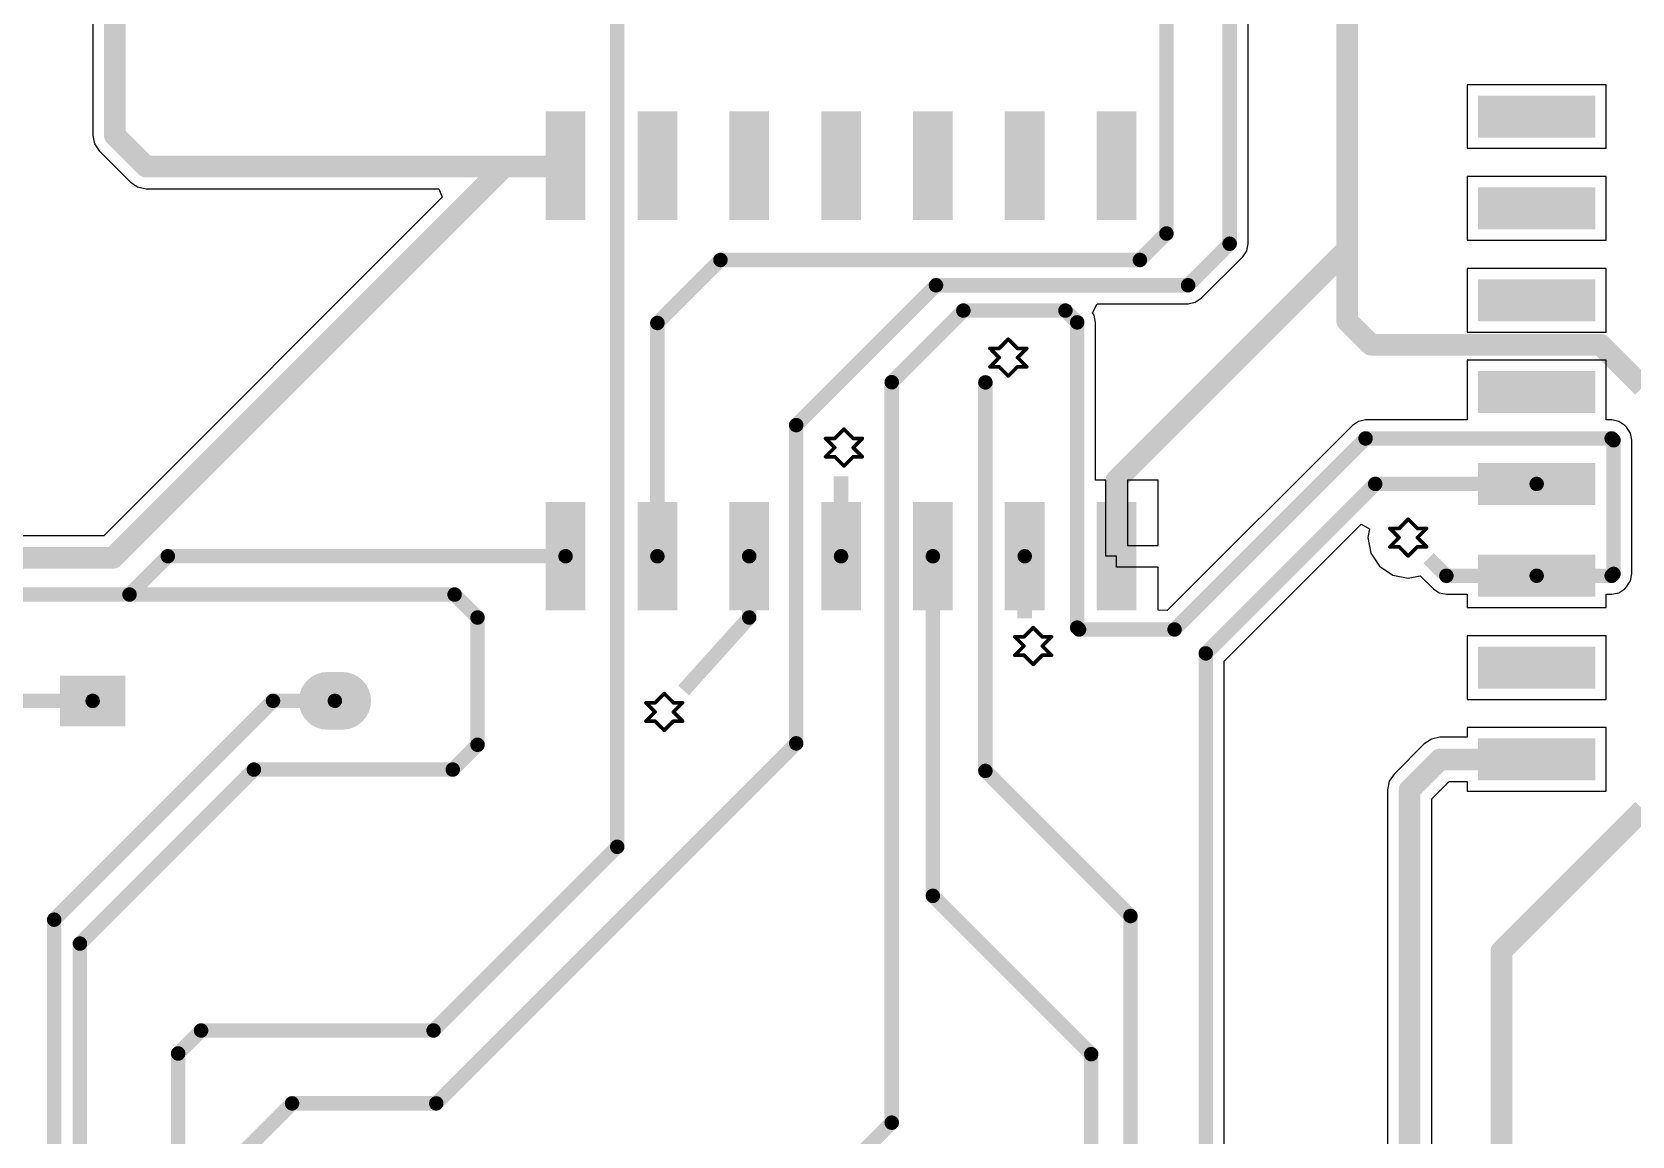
# Paper-space layout 'Лист1' of a CAD drawing. Header units: millimetres. Extents: x 0 to 594, y 0 to 420.
# Drawn here: x 173.62 to 217.82, y 287.42 to 317.92 of the extents above; entities that cross this region are included whole.
import ezdxf

# ---------------------------------------------------------------- set-up
doc = ezdxf.new("R2010")
doc.units = ezdxf.units.MM
doc.layers.add('DrillDrawing', color=1, linetype='Continuous')
doc.layers.add('TopLayer', color=1, linetype='Continuous')

psp = doc.layouts.new('Лист1')

# ---------------------------------------------------------------- hatches: boundary and pattern name
at = {"layer": 'TopLayer'}
for points in [[(216.809, 316.16), (216.809, 315.001), (213.572, 315.001), (213.572, 316.16)], [(188.908, 312.724), (187.81, 312.724), (187.81, 315.72), (188.908, 315.72)], [(191.446, 312.724), (190.347, 312.724), (190.347, 315.72), (191.446, 315.72)], [(193.983, 312.724), (192.884, 312.724), (192.884, 315.72), (193.983, 315.72)], [(196.52, 312.724), (195.422, 312.724), (195.422, 315.72), (196.52, 315.72)], [(199.058, 312.724), (197.959, 312.724), (197.959, 315.72), (199.058, 315.72)], [(201.595, 312.724), (200.496, 312.724), (200.496, 315.72), (201.595, 315.72)], [(204.132, 312.724), (203.033, 312.724), (203.033, 315.72), (204.132, 315.72)], [(216.809, 313.623), (216.809, 312.464), (213.572, 312.464), (213.572, 313.623)], [(216.809, 311.085), (216.809, 309.927), (213.572, 309.927), (213.572, 311.085)], [(216.809, 308.548), (216.809, 307.389), (213.572, 307.389), (213.572, 308.548)], [(216.809, 306.011), (216.809, 304.852), (213.572, 304.852), (213.572, 306.011)], [(188.908, 301.935), (187.81, 301.935), (187.81, 304.932), (188.908, 304.932)], [(191.446, 301.935), (190.347, 301.935), (190.347, 304.932), (191.446, 304.932)], [(193.983, 301.935), (192.884, 301.935), (192.884, 304.932), (193.983, 304.932)], [(196.52, 301.935), (195.422, 301.935), (195.422, 304.932), (196.52, 304.932)], [(199.058, 301.935), (197.959, 301.935), (197.959, 304.932), (199.058, 304.932)], [(201.595, 301.935), (200.496, 301.935), (200.496, 304.932), (201.595, 304.932)], [(204.132, 301.935), (203.033, 301.935), (203.033, 304.932), (204.132, 304.932)], [(216.809, 303.473), (216.809, 302.315), (213.572, 302.315), (213.572, 303.473)], [(216.809, 300.936), (216.809, 299.777), (213.572, 299.777), (213.572, 300.936)], [(176.192, 300.137), (176.192, 298.738), (174.394, 298.738), (174.394, 300.137)], [(216.809, 298.399), (216.809, 297.24), (213.572, 297.24), (213.572, 298.399)]]:
    psp.add_hatch(color=1, dxfattribs=at).paths.add_polyline_path(points)
h = psp.add_hatch(color=1, dxfattribs=at)
edge = h.paths.add_edge_path()
edge.add_arc((181.786, 299.438), 0.799, 90, 270)
edge.add_line((181.786, 298.639), (182.186, 298.639))
edge.add_arc((182.186, 299.438), 0.799, 270, 450)
edge.add_line((182.186, 300.237), (181.786, 300.237))

# ---------------------------------------------------------------- linework, layer by layer
at = {"layer": 'DrillDrawing', "const_width": 0.101}
for points in [[(200.339, 309.175), (200.593, 309.428)], [(200.593, 309.428), (200.847, 309.175)], [(200.086, 309.175), (200.339, 308.921)], [(200.086, 309.175), (200.339, 309.175)], [(200.847, 309.175), (201.1, 309.175)], [(200.847, 308.921), (201.1, 309.175)], [(200.086, 308.667), (200.339, 308.921)], [(200.086, 308.667), (200.339, 308.667)], [(200.339, 308.667), (200.593, 308.413)], [(200.593, 308.413), (200.847, 308.667)], [(200.847, 308.921), (201.1, 308.667)], [(200.847, 308.667), (201.1, 308.667)], [(195.798, 306.688), (196.051, 306.942)], [(196.051, 306.942), (196.305, 306.688)], [(195.544, 306.688), (195.798, 306.434)], [(195.544, 306.688), (195.798, 306.688)], [(195.544, 306.181), (195.798, 306.434)], [(196.305, 306.688), (196.559, 306.688)], [(196.305, 306.434), (196.559, 306.688)], [(196.305, 306.434), (196.559, 306.181)], [(195.544, 306.181), (195.798, 306.181)], [(195.798, 306.181), (196.051, 305.927)], [(196.051, 305.927), (196.305, 306.181)], [(196.305, 306.181), (196.559, 306.181)], [(211.135, 304.201), (211.389, 303.948)], [(211.135, 304.201), (211.389, 304.201)], [(211.389, 304.201), (211.642, 304.455)], [(211.642, 304.455), (211.896, 304.201)], [(211.896, 304.201), (212.15, 304.201)], [(211.896, 303.948), (212.15, 304.201)], [(211.135, 303.694), (211.389, 303.948)], [(211.135, 303.694), (211.389, 303.694)], [(211.389, 303.694), (211.642, 303.44)], [(211.642, 303.44), (211.896, 303.694)], [(211.896, 303.948), (212.15, 303.694)], [(211.896, 303.694), (212.15, 303.694)], [(201.024, 301.207), (201.278, 301.461)], [(201.278, 301.461), (201.532, 301.207)], [(200.771, 301.207), (201.024, 300.954)], [(200.771, 301.207), (201.024, 301.207)], [(201.532, 301.207), (201.786, 301.207)], [(201.532, 300.954), (201.786, 301.207)], [(200.771, 300.7), (201.024, 300.954)], [(200.771, 300.7), (201.024, 300.7)], [(201.024, 300.7), (201.278, 300.446)], [(201.278, 300.446), (201.532, 300.7)], [(201.532, 300.954), (201.786, 300.7)], [(201.532, 300.7), (201.786, 300.7)], [(190.578, 299.385), (190.832, 299.131)], [(190.578, 299.385), (190.832, 299.385)], [(190.832, 299.385), (191.086, 299.638)], [(191.086, 299.638), (191.339, 299.385)], [(191.339, 299.385), (191.593, 299.385)], [(191.339, 299.131), (191.593, 299.385)], [(190.578, 298.877), (190.832, 299.131)], [(190.578, 298.877), (190.832, 298.877)], [(190.832, 298.877), (191.086, 298.624)], [(191.086, 298.624), (191.339, 298.877)], [(191.339, 299.131), (191.593, 298.877)], [(191.339, 298.877), (191.593, 298.877)]]:
    psp.add_lwpolyline(points, dxfattribs=at)
at = {"layer": 'DrillDrawing', "const_width": 0.0507}
for points in [[(200.568, 309.428, 1), (200.618, 309.428, 1)], [(200.568, 309.428, 1), (200.618, 309.428, 1)], [(200.06, 309.175, 1), (200.111, 309.175, 1)], [(200.06, 309.175, 1), (200.111, 309.175, 1)], [(200.314, 309.175, 1), (200.365, 309.175, 1)], [(200.314, 309.175, 1), (200.365, 309.175, 1)], [(200.821, 309.175, 1), (200.872, 309.175, 1)], [(200.821, 309.175, 1), (200.872, 309.175, 1)], [(201.075, 309.175, 1), (201.126, 309.175, 1)], [(201.075, 309.175, 1), (201.126, 309.175, 1)], [(200.06, 308.667, 1), (200.111, 308.667, 1)], [(200.06, 308.667, 1), (200.111, 308.667, 1)], [(200.314, 308.921, 1), (200.365, 308.921, 1)], [(200.314, 308.921, 1), (200.365, 308.921, 1)], [(200.314, 308.667, 1), (200.365, 308.667, 1)], [(200.314, 308.667, 1), (200.365, 308.667, 1)], [(200.821, 308.921, 1), (200.872, 308.921, 1)], [(200.821, 308.921, 1), (200.872, 308.921, 1)], [(200.821, 308.667, 1), (200.872, 308.667, 1)], [(200.821, 308.667, 1), (200.872, 308.667, 1)], [(201.075, 308.667, 1), (201.126, 308.667, 1)], [(201.075, 308.667, 1), (201.126, 308.667, 1)], [(200.568, 308.413, 1), (200.618, 308.413, 1)], [(200.568, 308.413, 1), (200.618, 308.413, 1)], [(196.026, 306.942, 1), (196.077, 306.942, 1)], [(196.026, 306.942, 1), (196.077, 306.942, 1)], [(195.518, 306.688, 1), (195.569, 306.688, 1)], [(195.518, 306.688, 1), (195.569, 306.688, 1)], [(195.772, 306.688, 1), (195.823, 306.688, 1)], [(195.772, 306.688, 1), (195.823, 306.688, 1)], [(195.772, 306.434, 1), (195.823, 306.434, 1)], [(195.772, 306.434, 1), (195.823, 306.434, 1)], [(196.28, 306.688, 1), (196.33, 306.688, 1)], [(196.28, 306.688, 1), (196.33, 306.688, 1)], [(196.28, 306.434, 1), (196.33, 306.434, 1)], [(196.28, 306.434, 1), (196.33, 306.434, 1)], [(196.533, 306.688, 1), (196.584, 306.688, 1)], [(196.533, 306.688, 1), (196.584, 306.688, 1)], [(195.518, 306.181, 1), (195.569, 306.181, 1)], [(195.518, 306.181, 1), (195.569, 306.181, 1)], [(195.772, 306.181, 1), (195.823, 306.181, 1)], [(195.772, 306.181, 1), (195.823, 306.181, 1)], [(196.026, 305.927, 1), (196.077, 305.927, 1)], [(196.026, 305.927, 1), (196.077, 305.927, 1)], [(196.28, 306.181, 1), (196.33, 306.181, 1)], [(196.28, 306.181, 1), (196.33, 306.181, 1)], [(196.533, 306.181, 1), (196.584, 306.181, 1)], [(196.533, 306.181, 1), (196.584, 306.181, 1)], [(211.109, 304.201, 1), (211.16, 304.201, 1)], [(211.109, 304.201, 1), (211.16, 304.201, 1)], [(211.363, 304.201, 1), (211.414, 304.201, 1)], [(211.363, 304.201, 1), (211.414, 304.201, 1)], [(211.617, 304.455, 1), (211.668, 304.455, 1)], [(211.617, 304.455, 1), (211.668, 304.455, 1)], [(211.871, 304.201, 1), (211.921, 304.201, 1)], [(211.871, 304.201, 1), (211.921, 304.201, 1)], [(212.124, 304.201, 1), (212.175, 304.201, 1)], [(212.124, 304.201, 1), (212.175, 304.201, 1)], [(211.109, 303.694, 1), (211.16, 303.694, 1)], [(211.109, 303.694, 1), (211.16, 303.694, 1)], [(211.363, 303.948, 1), (211.414, 303.948, 1)], [(211.363, 303.948, 1), (211.414, 303.948, 1)], [(211.363, 303.694, 1), (211.414, 303.694, 1)], [(211.363, 303.694, 1), (211.414, 303.694, 1)], [(211.871, 303.948, 1), (211.921, 303.948, 1)], [(211.871, 303.948, 1), (211.921, 303.948, 1)], [(211.871, 303.694, 1), (211.921, 303.694, 1)], [(211.871, 303.694, 1), (211.921, 303.694, 1)], [(212.124, 303.694, 1), (212.175, 303.694, 1)], [(212.124, 303.694, 1), (212.175, 303.694, 1)], [(211.617, 303.44, 1), (211.668, 303.44, 1)], [(211.617, 303.44, 1), (211.668, 303.44, 1)], [(201.253, 301.461, 1), (201.303, 301.461, 1)], [(201.253, 301.461, 1), (201.303, 301.461, 1)], [(200.745, 301.207, 1), (200.796, 301.207, 1)], [(200.745, 301.207, 1), (200.796, 301.207, 1)], [(200.999, 301.207, 1), (201.05, 301.207, 1)], [(200.999, 301.207, 1), (201.05, 301.207, 1)], [(201.506, 301.207, 1), (201.557, 301.207, 1)], [(201.506, 301.207, 1), (201.557, 301.207, 1)], [(201.76, 301.207, 1), (201.811, 301.207, 1)], [(201.76, 301.207, 1), (201.811, 301.207, 1)], [(200.745, 300.7, 1), (200.796, 300.7, 1)], [(200.745, 300.7, 1), (200.796, 300.7, 1)], [(200.999, 300.954, 1), (201.05, 300.954, 1)], [(200.999, 300.954, 1), (201.05, 300.954, 1)], [(200.999, 300.7, 1), (201.05, 300.7, 1)], [(200.999, 300.7, 1), (201.05, 300.7, 1)], [(201.506, 300.954, 1), (201.557, 300.954, 1)], [(201.506, 300.954, 1), (201.557, 300.954, 1)], [(201.506, 300.7, 1), (201.557, 300.7, 1)], [(201.506, 300.7, 1), (201.557, 300.7, 1)], [(201.76, 300.7, 1), (201.811, 300.7, 1)], [(201.76, 300.7, 1), (201.811, 300.7, 1)], [(201.253, 300.446, 1), (201.303, 300.446, 1)], [(201.253, 300.446, 1), (201.303, 300.446, 1)], [(190.553, 299.385, 1), (190.603, 299.385, 1)], [(190.553, 299.385, 1), (190.603, 299.385, 1)], [(190.806, 299.385, 1), (190.857, 299.385, 1)], [(190.806, 299.385, 1), (190.857, 299.385, 1)], [(191.06, 299.638, 1), (191.111, 299.638, 1)], [(191.06, 299.638, 1), (191.111, 299.638, 1)], [(191.314, 299.385, 1), (191.365, 299.385, 1)], [(191.314, 299.385, 1), (191.365, 299.385, 1)], [(191.568, 299.385, 1), (191.618, 299.385, 1)], [(191.568, 299.385, 1), (191.618, 299.385, 1)], [(190.553, 298.877, 1), (190.603, 298.877, 1)], [(190.553, 298.877, 1), (190.603, 298.877, 1)], [(190.806, 299.131, 1), (190.857, 299.131, 1)], [(190.806, 299.131, 1), (190.857, 299.131, 1)], [(190.806, 298.877, 1), (190.857, 298.877, 1)], [(190.806, 298.877, 1), (190.857, 298.877, 1)], [(191.314, 299.131, 1), (191.365, 299.131, 1)], [(191.314, 299.131, 1), (191.365, 299.131, 1)], [(191.314, 298.877, 1), (191.365, 298.877, 1)], [(191.314, 298.877, 1), (191.365, 298.877, 1)], [(191.568, 298.877, 1), (191.618, 298.877, 1)], [(191.568, 298.877, 1), (191.618, 298.877, 1)], [(191.06, 298.624, 1), (191.111, 298.624, 1)], [(191.06, 298.624, 1), (191.111, 298.624, 1)]]:
    psp.add_lwpolyline(points, format="xyb", close=True, dxfattribs=at)
at = {"layer": 'TopLayer'}
for p, q in [((175.294, 331.604), (175.294, 315.061)), ((207.217, 312.067), (207.217, 330.285)), ((217.109, 316.46), (213.273, 316.46)), ((213.273, 316.46), (213.273, 314.702)), ((217.109, 314.702), (217.109, 316.46)), ((175.294, 315.061), (175.294, 315.061)), ((175.294, 315.061), (175.34, 314.827)), ((175.34, 314.827), (175.473, 314.629)), ((175.473, 314.629), (176.336, 313.766)), ((213.273, 314.702), (217.109, 314.702)), ((217.109, 313.922), (213.273, 313.922)), ((213.273, 313.922), (213.273, 312.164)), ((217.109, 312.164), (217.109, 313.922)), ((176.336, 313.766), (176.336, 313.766)), ((176.336, 313.766), (176.534, 313.634)), ((176.534, 313.634), (176.768, 313.587)), ((176.768, 313.587), (184.856, 313.587)), ((184.856, 313.587), (184.953, 313.353)), ((184.953, 313.353), (175.601, 304.001)), ((213.273, 312.164), (217.109, 312.164)), ((205.92, 310.559), (207.068, 311.707)), ((207.068, 311.707), (207.178, 311.872)), ((207.178, 311.872), (207.217, 312.067)), ((217.109, 311.385), (213.273, 311.385)), ((213.273, 311.385), (213.273, 309.627)), ((217.109, 309.627), (217.109, 311.385)), ((202.922, 310.156), (203.045, 310.41)), ((203.045, 310.41), (205.56, 310.41)), ((205.56, 310.41), (205.755, 310.448)), ((205.755, 310.448), (205.92, 310.559)), ((202.967, 310.089), (202.922, 310.156)), ((203.005, 309.894), (202.967, 310.089)), ((203.005, 305.531), (203.005, 309.894)), ((213.273, 309.627), (217.109, 309.627)), ((217.109, 308.848), (213.273, 308.848)), ((213.273, 308.848), (213.273, 307.197)), ((217.109, 307.197), (217.109, 308.848)), ((210.103, 307.048), (204.985, 301.93)), ((210.268, 307.159), (210.103, 307.048)), ((210.463, 307.197), (210.268, 307.159)), ((213.273, 307.197), (210.463, 307.197)), ((217.263, 307.197), (217.109, 307.197)), ((217.458, 307.159), (217.263, 307.197)), ((217.623, 307.048), (217.458, 307.159)), ((217.674, 306.997), (217.623, 307.048)), ((217.784, 306.832), (217.674, 306.997)), ((217.823, 306.637), (217.784, 306.832)), ((217.823, 302.945), (217.823, 306.637)), ((203.283, 305.531), (203.005, 305.531)), ((203.283, 303.433), (203.283, 305.531)), ((204.732, 305.531), (203.883, 305.531)), ((203.883, 305.531), (203.883, 303.733)), ((204.732, 303.733), (204.732, 305.531)), ((206.558, 300.539), (210.337, 304.318)), ((210.337, 304.318), (210.571, 304.193)), ((210.571, 304.193), (210.522, 303.948)), ((175.601, 304.001), (168.642, 304.001)), ((203.883, 303.733), (204.732, 303.733)), ((210.522, 303.948), (210.607, 303.519)), ((203.583, 303.433), (203.283, 303.433)), ((203.583, 303.134), (203.583, 303.433)), ((210.607, 303.519), (210.85, 303.156)), ((204.732, 303.134), (203.583, 303.134)), ((204.732, 301.946), (204.732, 303.134)), ((210.85, 303.156), (211.214, 302.913)), ((211.214, 302.913), (211.642, 302.827)), ((211.642, 302.827), (211.976, 302.894)), ((211.976, 302.894), (212.336, 302.534)), ((217.784, 302.75), (217.823, 302.945)), ((212.336, 302.534), (212.501, 302.424)), ((212.501, 302.424), (212.696, 302.385)), ((212.696, 302.385), (213.273, 302.385)), ((213.273, 302.385), (213.273, 302.015)), ((217.109, 302.015), (217.109, 302.385)), ((217.109, 302.385), (217.263, 302.385)), ((217.263, 302.385), (217.458, 302.424)), ((217.458, 302.424), (217.623, 302.534)), ((217.623, 302.534), (217.674, 302.585)), ((217.674, 302.585), (217.784, 302.75)), ((204.985, 301.93), (204.732, 301.946)), ((213.273, 302.015), (217.109, 302.015)), ((217.109, 301.236), (213.273, 301.236)), ((213.273, 301.236), (213.273, 299.478)), ((217.109, 299.478), (217.109, 301.236)), ((206.558, 286.09), (206.558, 300.539)), ((213.273, 299.478), (217.109, 299.478)), ((212.518, 298.431), (212.285, 298.384)), ((213.273, 298.431), (212.518, 298.431)), ((217.109, 298.698), (213.273, 298.698)), ((213.273, 298.698), (213.273, 298.431)), ((217.109, 296.94), (217.109, 298.698)), ((212.086, 298.252), (211.249, 297.414)), ((212.285, 298.384), (212.086, 298.252)), ((212.086, 298.252), (212.086, 298.252)), ((211.117, 297.216), (211.07, 296.982)), ((211.249, 297.414), (211.117, 297.216)), ((212.292, 296.729), (212.772, 297.208)), ((212.772, 297.208), (213.273, 297.208)), ((213.273, 297.208), (213.273, 296.94)), ((211.07, 296.982), (211.07, 296.982)), ((211.07, 296.982), (211.07, 269.27)), ((212.292, 269.27), (212.292, 296.729)), ((213.273, 296.94), (217.109, 296.94))]:
    psp.add_line(p, q, dxfattribs=at)
for points, const_width in [([(175.905, 315.061), (175.905, 335.994)], 0.599), ([(206.708, 312.067), (206.708, 330.285)], 0.4), ([(189.787, 295.405), (189.787, 325.219)], 0.4), ([(204.961, 312.35), (204.961, 324.911)], 0.4), ([(209.956, 311.915), (209.956, 321.252)], 0.599), ([(175.905, 315.061), (176.768, 314.198)], 0.599), ([(175.854, 303.39), (186.663, 314.198)], 0.599), ([(176.768, 314.198), (186.663, 314.198)], 0.599), ([(186.663, 314.198), (188.359, 314.198)], 0.599), ([(188.359, 314.198), (188.359, 314.222)], 0.599), ([(204.229, 311.618), (204.961, 312.35)], 0.4), ([(203.583, 305.542), (209.956, 311.915)], 0.599), ([(205.56, 310.919), (206.708, 312.067)], 0.4), ([(209.956, 309.935), (209.956, 311.915)], 0.599), ([(190.896, 309.877), (192.638, 311.618)], 0.4), ([(192.638, 311.618), (204.229, 311.618)], 0.4), ([(194.732, 307.056), (198.595, 310.919)], 0.4), ([(198.595, 310.919), (205.56, 310.919)], 0.4), ([(197.371, 308.24), (199.35, 310.22)], 0.4), ([(199.35, 310.22), (202.171, 310.22)], 0.4), ([(202.171, 310.22), (202.496, 309.894)], 0.4), ([(190.896, 303.433), (190.896, 309.877)], 0.4), ([(202.496, 301.461), (202.496, 309.894)], 0.4), ([(209.956, 309.935), (210.615, 309.276)], 0.599), ([(210.615, 309.276), (216.959, 309.276)], 0.599), ([(216.959, 309.276), (218.126, 308.109)], 0.599), ([(197.371, 287.785), (197.371, 308.24)], 0.4), ([(199.959, 297.503), (199.959, 308.236)], 0.4), ([(194.732, 298.264), (194.732, 307.056)], 0.4), ([(205.186, 301.41), (210.463, 306.688)], 0.4), ([(210.463, 306.688), (217.263, 306.688)], 0.4), ([(217.263, 306.688), (217.314, 306.637)], 0.4), ([(217.314, 302.945), (217.314, 306.637)], 0.4), ([(195.971, 303.433), (195.97, 305.639)], 0.4), ([(203.583, 303.433), (203.583, 305.542)], 0.599), ([(206.048, 300.749), (210.73, 305.431)], 0.4), ([(210.73, 305.431), (215.191, 305.431)], 0.4), ([(168.389, 303.39), (175.854, 303.39)], 0.599), ([(176.311, 302.375), (177.37, 303.433)], 0.4), ([(177.37, 303.433), (188.359, 303.433)], 0.4), ([(193.434, 301.74), (193.434, 303.433)], 0.4), ([(198.508, 294.052), (198.508, 303.433)], 0.4), ([(201.046, 301.718), (201.046, 303.433)], 0.4), ([(212.203, 303.379), (212.696, 302.894)], 0.4), ([(212.696, 302.894), (215.191, 302.894)], 0.4), ([(215.191, 302.894), (217.263, 302.894)], 0.4), ([(217.263, 302.894), (217.314, 302.945)], 0.4), ([(160.62, 302.375), (176.311, 302.375)], 0.4), ([(176.311, 302.375), (185.293, 302.375)], 0.4), ([(185.293, 302.375), (185.927, 301.74)], 0.4), ([(185.927, 298.225), (185.927, 301.74)], 0.4), ([(191.62, 299.725), (193.434, 301.74)], 0.4), ([(202.496, 301.461), (202.547, 301.41)], 0.4), ([(202.547, 301.41), (205.186, 301.41)], 0.4), ([(206.048, 275.175), (206.048, 300.749)], 0.4), ([(173.265, 299.438), (175.293, 299.438)], 0.4), ([(174.23, 293.393), (180.276, 299.438)], 0.4), ([(180.276, 299.438), (181.986, 299.438)], 0.4), ([(184.786, 288.318), (194.732, 298.264)], 0.4), ([(185.242, 297.54), (185.927, 298.225)], 0.4), ([(211.681, 296.982), (212.518, 297.819)], 0.599), ([(212.518, 297.819), (215.191, 297.819)], 0.599), ([(174.941, 292.733), (179.748, 297.54)], 0.4), ([(179.748, 297.54), (185.242, 297.54)], 0.4), ([(199.959, 297.503), (203.968, 293.494)], 0.4), ([(211.681, 254.622), (211.681, 296.982)], 0.599), ([(214.218, 292.53), (218.126, 296.437)], 0.599), ([(184.712, 290.331), (189.787, 295.405)], 0.4), ([(198.508, 294.052), (202.884, 289.677)], 0.4), ([(174.23, 268.07), (174.23, 293.393)], 0.4), ([(203.968, 258.7), (203.968, 293.494)], 0.4), ([(174.941, 271.064), (174.941, 292.733)], 0.4), ([(214.218, 257.667), (214.218, 292.53)], 0.599), ([(177.654, 289.696), (178.288, 290.331)], 0.4), ([(178.288, 290.331), (184.712, 290.331)], 0.4), ([(177.654, 277.07), (177.654, 289.696)], 0.4), ([(202.884, 267.472), (202.884, 289.677)], 0.4), ([(179.169, 286.684), (180.802, 288.318)], 0.4), ([(180.802, 288.318), (184.786, 288.318)], 0.4), ([(196.635, 287.049), (197.371, 287.785)], 0.4)]:
    psp.add_lwpolyline(points, dxfattribs=dict(at, const_width=const_width))
for points, const_width in [([(175.755, 315.061, 1), (176.055, 315.061, 1)], 0.3), ([(175.755, 315.061, 1), (176.055, 315.061, 1)], 0.3), ([(176.618, 314.198, 1), (176.917, 314.198, 1)], 0.3), ([(176.618, 314.198, 1), (176.917, 314.198, 1)], 0.3), ([(186.513, 314.198, 1), (186.813, 314.198, 1)], 0.3), ([(186.513, 314.198, 1), (186.813, 314.198, 1)], 0.3), ([(186.513, 314.198, 1), (186.813, 314.198, 1)], 0.3), ([(188.209, 314.222, 1), (188.509, 314.222, 1)], 0.3), ([(188.209, 314.198, 1), (188.509, 314.198, 1)], 0.3), ([(188.209, 314.198, 1), (188.509, 314.198, 1)], 0.3), ([(204.861, 312.35, 1), (205.061, 312.35, 1)], 0.2), ([(204.861, 312.35, 1), (205.061, 312.35, 1)], 0.2), ([(206.608, 312.067, 1), (206.808, 312.067, 1)], 0.2), ([(206.608, 312.067, 1), (206.808, 312.067, 1)], 0.2), ([(209.806, 311.915, 1), (210.106, 311.915, 1)], 0.3), ([(209.806, 311.915, 1), (210.106, 311.915, 1)], 0.3), ([(209.806, 311.915, 1), (210.106, 311.915, 1)], 0.3), ([(192.538, 311.618, 1), (192.738, 311.618, 1)], 0.2), ([(192.538, 311.618, 1), (192.738, 311.618, 1)], 0.2), ([(204.129, 311.618, 1), (204.329, 311.618, 1)], 0.2), ([(204.129, 311.618, 1), (204.329, 311.618, 1)], 0.2), ([(198.495, 310.919, 1), (198.695, 310.919, 1)], 0.2), ([(198.495, 310.919, 1), (198.695, 310.919, 1)], 0.2), ([(205.46, 310.919, 1), (205.66, 310.919, 1)], 0.2), ([(205.46, 310.919, 1), (205.66, 310.919, 1)], 0.2), ([(199.25, 310.22, 1), (199.45, 310.22, 1)], 0.2), ([(199.25, 310.22, 1), (199.45, 310.22, 1)], 0.2), ([(202.071, 310.22, 1), (202.27, 310.22, 1)], 0.2), ([(202.071, 310.22, 1), (202.27, 310.22, 1)], 0.2), ([(190.796, 309.877, 1), (190.996, 309.877, 1)], 0.2), ([(190.796, 309.877, 1), (190.996, 309.877, 1)], 0.2), ([(202.396, 309.894, 1), (202.596, 309.894, 1)], 0.2), ([(202.396, 309.894, 1), (202.596, 309.894, 1)], 0.2), ([(209.806, 309.935, 1), (210.106, 309.935, 1)], 0.3), ([(209.806, 309.935, 1), (210.106, 309.935, 1)], 0.3), ([(210.466, 309.276, 1), (210.765, 309.276, 1)], 0.3), ([(210.466, 309.276, 1), (210.765, 309.276, 1)], 0.3), ([(216.809, 309.276, 1), (217.109, 309.276, 1)], 0.3), ([(216.809, 309.276, 1), (217.109, 309.276, 1)], 0.3), ([(197.271, 308.24, 1), (197.471, 308.24, 1)], 0.2), ([(197.271, 308.24, 1), (197.471, 308.24, 1)], 0.2), ([(199.859, 308.236, 1), (200.059, 308.236, 1)], 0.2), ([(199.859, 308.236, 1), (200.059, 308.236, 1)], 0.2), ([(194.632, 307.056, 1), (194.832, 307.056, 1)], 0.2), ([(194.632, 307.056, 1), (194.832, 307.056, 1)], 0.2), ([(210.363, 306.688, 1), (210.563, 306.688, 1)], 0.2), ([(210.363, 306.688, 1), (210.563, 306.688, 1)], 0.2), ([(217.163, 306.688, 1), (217.363, 306.688, 1)], 0.2), ([(217.163, 306.688, 1), (217.363, 306.688, 1)], 0.2), ([(217.214, 306.637, 1), (217.414, 306.637, 1)], 0.2), ([(217.214, 306.637, 1), (217.414, 306.637, 1)], 0.2), ([(203.433, 305.542, 1), (203.733, 305.542, 1)], 0.3), ([(203.433, 305.542, 1), (203.733, 305.542, 1)], 0.3), ([(210.63, 305.431, 1), (210.83, 305.431, 1)], 0.2), ([(210.63, 305.431, 1), (210.83, 305.431, 1)], 0.2), ([(215.091, 305.431, 1), (215.29, 305.431, 1)], 0.2), ([(203.433, 303.433, 1), (203.733, 303.433, 1)], 0.3), ([(175.704, 303.39, 1), (176.004, 303.39, 1)], 0.3), ([(175.704, 303.39, 1), (176.004, 303.39, 1)], 0.3), ([(177.27, 303.433, 1), (177.47, 303.433, 1)], 0.2), ([(177.27, 303.433, 1), (177.47, 303.433, 1)], 0.2), ([(188.259, 303.433, 1), (188.459, 303.433, 1)], 0.2), ([(190.796, 303.433, 1), (190.996, 303.433, 1)], 0.2), ([(193.334, 303.433, 1), (193.534, 303.433, 1)], 0.2), ([(195.871, 303.433, 1), (196.071, 303.433, 1)], 0.2), ([(198.408, 303.433, 1), (198.608, 303.433, 1)], 0.2), ([(200.946, 303.433, 1), (201.145, 303.433, 1)], 0.2), ([(212.596, 302.894, 1), (212.796, 302.894, 1)], 0.2), ([(212.596, 302.894, 1), (212.796, 302.894, 1)], 0.2), ([(215.091, 302.894, 1), (215.29, 302.894, 1)], 0.2), ([(215.091, 302.894, 1), (215.29, 302.894, 1)], 0.2), ([(217.163, 302.894, 1), (217.363, 302.894, 1)], 0.2), ([(217.163, 302.894, 1), (217.363, 302.894, 1)], 0.2), ([(217.214, 302.945, 1), (217.414, 302.945, 1)], 0.2), ([(217.214, 302.945, 1), (217.414, 302.945, 1)], 0.2), ([(176.211, 302.375, 1), (176.411, 302.375, 1)], 0.2), ([(176.211, 302.375, 1), (176.411, 302.375, 1)], 0.2), ([(176.211, 302.375, 1), (176.411, 302.375, 1)], 0.2), ([(185.193, 302.375, 1), (185.393, 302.375, 1)], 0.2), ([(185.193, 302.375, 1), (185.393, 302.375, 1)], 0.2), ([(185.827, 301.74, 1), (186.027, 301.74, 1)], 0.2), ([(185.827, 301.74, 1), (186.027, 301.74, 1)], 0.2), ([(193.334, 301.74, 1), (193.534, 301.74, 1)], 0.2), ([(193.334, 301.74, 1), (193.534, 301.74, 1)], 0.2), ([(202.396, 301.461, 1), (202.596, 301.461, 1)], 0.2), ([(202.396, 301.461, 1), (202.596, 301.461, 1)], 0.2), ([(202.447, 301.41, 1), (202.647, 301.41, 1)], 0.2), ([(202.447, 301.41, 1), (202.647, 301.41, 1)], 0.2), ([(205.086, 301.41, 1), (205.285, 301.41, 1)], 0.2), ([(205.086, 301.41, 1), (205.285, 301.41, 1)], 0.2), ([(205.948, 300.749, 1), (206.148, 300.749, 1)], 0.2), ([(205.948, 300.749, 1), (206.148, 300.749, 1)], 0.2), ([(175.193, 299.438, 1), (175.393, 299.438, 1)], 0.2), ([(180.176, 299.438, 1), (180.375, 299.438, 1)], 0.2), ([(180.176, 299.438, 1), (180.375, 299.438, 1)], 0.2), ([(181.886, 299.438, 1), (182.086, 299.438, 1)], 0.2), ([(185.827, 298.225, 1), (186.027, 298.225, 1)], 0.2), ([(185.827, 298.225, 1), (186.027, 298.225, 1)], 0.2), ([(194.632, 298.264, 1), (194.832, 298.264, 1)], 0.2), ([(194.632, 298.264, 1), (194.832, 298.264, 1)], 0.2), ([(212.369, 297.819, 1), (212.668, 297.819, 1)], 0.3), ([(212.369, 297.819, 1), (212.668, 297.819, 1)], 0.3), ([(215.041, 297.819, 1), (215.34, 297.819, 1)], 0.3), ([(179.648, 297.54, 1), (179.847, 297.54, 1)], 0.2), ([(179.648, 297.54, 1), (179.847, 297.54, 1)], 0.2), ([(185.142, 297.54, 1), (185.342, 297.54, 1)], 0.2), ([(185.142, 297.54, 1), (185.342, 297.54, 1)], 0.2), ([(199.859, 297.503, 1), (200.059, 297.503, 1)], 0.2), ([(199.859, 297.503, 1), (200.059, 297.503, 1)], 0.2), ([(211.531, 296.982, 1), (211.831, 296.982, 1)], 0.3), ([(211.531, 296.982, 1), (211.831, 296.982, 1)], 0.3), ([(189.687, 295.405, 1), (189.887, 295.405, 1)], 0.2), ([(189.687, 295.405, 1), (189.887, 295.405, 1)], 0.2), ([(198.408, 294.052, 1), (198.608, 294.052, 1)], 0.2), ([(198.408, 294.052, 1), (198.608, 294.052, 1)], 0.2), ([(174.13, 293.393, 1), (174.33, 293.393, 1)], 0.2), ([(174.13, 293.393, 1), (174.33, 293.393, 1)], 0.2), ([(203.868, 293.494, 1), (204.068, 293.494, 1)], 0.2), ([(203.868, 293.494, 1), (204.068, 293.494, 1)], 0.2), ([(174.841, 292.733, 1), (175.041, 292.733, 1)], 0.2), ([(174.841, 292.733, 1), (175.041, 292.733, 1)], 0.2), ([(214.069, 292.53, 1), (214.368, 292.53, 1)], 0.3), ([(214.069, 292.53, 1), (214.368, 292.53, 1)], 0.3), ([(178.188, 290.331, 1), (178.388, 290.331, 1)], 0.2), ([(178.188, 290.331, 1), (178.388, 290.331, 1)], 0.2), ([(184.612, 290.331, 1), (184.812, 290.331, 1)], 0.2), ([(184.612, 290.331, 1), (184.812, 290.331, 1)], 0.2), ([(177.554, 289.696, 1), (177.754, 289.696, 1)], 0.2), ([(177.554, 289.696, 1), (177.754, 289.696, 1)], 0.2), ([(202.784, 289.677, 1), (202.984, 289.677, 1)], 0.2), ([(202.784, 289.677, 1), (202.984, 289.677, 1)], 0.2), ([(180.702, 288.318, 1), (180.902, 288.318, 1)], 0.2), ([(180.702, 288.318, 1), (180.902, 288.318, 1)], 0.2), ([(184.686, 288.318, 1), (184.885, 288.318, 1)], 0.2), ([(184.686, 288.318, 1), (184.885, 288.318, 1)], 0.2), ([(197.271, 287.785, 1), (197.471, 287.785, 1)], 0.2), ([(197.271, 287.785, 1), (197.471, 287.785, 1)], 0.2)]:
    psp.add_lwpolyline(points, format="xyb", close=True, dxfattribs=dict(at, const_width=const_width))

doc.saveas('drawing.dxf')
